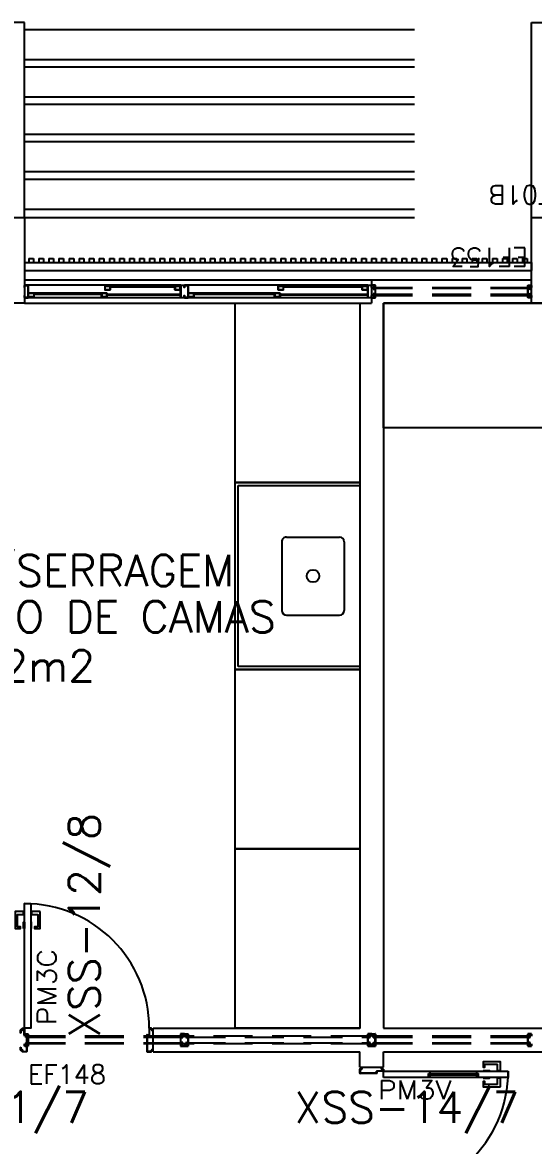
# Model space of a CAD drawing. Header units: millimetres. Extents: x 2046 to 2564, y 885 to 1120.
# Drawn here: x 2194.65 to 2197.93, y 926.3 to 933.5 of the extents above; entities that cross this region are included whole.
import ezdxf

# ---------------------------------------------------------------- set-up
doc = ezdxf.new("R2010")
doc.units = ezdxf.units.MM
doc.header["$LTSCALE"] = 10
doc.linetypes.add('HIDDEN', pattern=[0.375, 0.25, -0.125])
for name, color, linetype in [('AR-ALV', 2, 'Continuous'), ('AR-BANCADAS', 1, 'Continuous'), ('AR-BRISEPROJ', 1, 'HIDDEN'), ('AR-ESQ', 1, 'Continuous'), ('AR-ESTC', 3, 'Continuous'), ('AR-PEITORIL', 1, 'Continuous'), ('AR-PERGOLAPROJ', 1, 'HIDDEN'), ('AR-PORTA', 1, 'Continuous'), ('BC- VISTA', 1, 'Continuous'), ('BC-CUBA', 1, 'Continuous'), ('BGR- VISTA', 12, 'Continuous'), ('BR-MONTANTE', 242, 'Continuous'), ('BR-PAINEL', 1, 'Continuous'), ('coz1', 1, 'Continuous'), ('DT-ESQ-CHAPA DOBRADA-C', 1, 'Continuous'), ('DT-ESQ-CHAPA DOBRADA-V', 2, 'Continuous'), ('DT-ESQ-MARCO-V', 1, 'Continuous'), ('DT-ESQ-PERFIL CADEIRA-C', 2, 'Continuous'), ('DT-ESQ-PERFIL CADEIRA-V', 1, 'Continuous'), ('DT-ESQ-PERFIL U-C', 2, 'Continuous'), ('DT-ESQ-PERFIL U-V', 1, 'Continuous'), ('DT-ESQ-PROJ', 1, 'HIDDEN'), ('DT-ESQ-VIDRO-C', 2, 'Continuous'), ('DT-TXTESQ', 2, 'Continuous'), ('DT-TXTMOD', 1, 'Continuous'), ('ENDEREÇO', 2, 'Continuous'), ('maçaneta', 1, 'Continuous'), ('mov', 1, 'Continuous'), ('PG-PROJ', 1, 'HIDDEN'), ('PM-PERFIL U-C', 2, 'Continuous'), ('PM-TXT', 2, 'Continuous'), ('PM-VIDRO', 2, 'Continuous'), ('pm1', 2, 'Continuous'), ('pm2', 1, 'Continuous'), ('Área', 2, 'Continuous')]:
    doc.layers.add(name, color=color, linetype=linetype)
doc.styles.add('S10', font='simplex.shx', dxfattribs={"height": 0.1})
doc.styles.add('S12', font='simplex.shx', dxfattribs={"width": 1.1, "height": 0.12})
doc.styles.add('UNB-100', font='simplex.shx', dxfattribs={"height": 0.2})
doc.styles.add('UNB1-100', font='simplex.shx', dxfattribs={"height": 0.2})

# ---------------------------------------------------------------- blocks, each defined once
blk = doc.blocks.new('BCP10')
at = {"layer": 'BC- VISTA'}
blk.add_lwpolyline([(0.8, 0), (0.8, -1.15), (0, -1.15), (0, 0)], close=True, dxfattribs=at)
blk = doc.blocks.new('BCP15')
at = {"layer": 'BC- VISTA'}
blk.add_lwpolyline([(0.8, 0), (0.8, -1.725), (0, -1.725), (0, 0)], close=True, dxfattribs=at)
blk = doc.blocks.new('CUBAbnc-01P')
at = {"layer": 'coz1'}
for p, q in [((-0.25, -0.4705), (-0.25, -0.1305)), ((-0.22, -0.1005), (0.22, -0.1005)), ((0.25, -0.4705), (0.25, -0.1305)), ((-0.22, -0.5005), (0.22, -0.5005))]:
    blk.add_line(p, q, dxfattribs=at)
blk.add_circle((0, -0.3005), 0.04, dxfattribs=at)
for centre, start, end in [((-0.22, -0.1305), 90, 180), ((0.22, -0.1305), 0, 90), ((-0.22, -0.4705), 180, 270), ((0.22, -0.4705), 270, 0)]:
    blk.add_arc(centre, 0.03, start, end, dxfattribs=at)
blk = doc.blocks.new('BCP01')
at = {"layer": 'BC- VISTA'}
for p, q in [((0, -0.02), (0.78, -0.02)), ((0.78, -0.02), (0.78, -1.18)), ((0.78, -1.18), (0, -1.18))]:
    blk.add_line(p, q, dxfattribs=at)
blk.add_lwpolyline([(0.8, 0), (0.8, -1.2), (0, -1.2), (0, 0)], close=True, dxfattribs=at)
at = {"layer": 'BC-CUBA', "rotation": 90}
blk.add_blockref('CUBAbnc-01P', (0, -0.6), dxfattribs=at)
blk = doc.blocks.new('PG-MODULO3-PJ-C')
at = {"layer": 'PG-PROJ'}
for p, q in [((0.1, 1.25), (0, 1.25)), ((0, 0), (0, 1.25)), ((0.1, 0), (0.1, 1.25)), ((3.35, 1.25), (3.45, 1.25)), ((3.35, 0), (3.35, 1.25)), ((3.45, 0), (3.45, 1.25)), ((0.1, 1.2057), (3.35, 1.2057)), ((0.1, 1.0135), (3.35, 1.0135)), ((0.1, 0.9657), (3.35, 0.9657)), ((0.1, 0.7735), (3.35, 0.7735)), ((0.1, 0.7257), (3.35, 0.7257)), ((0.1, 0.5335), (3.35, 0.5335)), ((0.1, 0.4857), (3.35, 0.4857)), ((0.1, 0.2935), (3.35, 0.2935)), ((0.1, 0.2457), (3.35, 0.2457)), ((0.1, 0.0535), (3.35, 0.0535)), ((0.1, 0), (3.35, 0))]:
    blk.add_line(p, q, dxfattribs=at)
blk = doc.blocks.new('BR-MODULO9')
at = {"layer": 'BR-MONTANTE'}
for p, q in [((-3.25, 0.11), (0, 0.11)), ((-3.25, 0.11), (-3.25, 0.06)), ((0, 0.11), (0, 0.06)), ((-3.25, 0.06), (0, 0.06))]:
    blk.add_line(p, q, dxfattribs=at)
at = {"layer": 'BR-PAINEL'}
for p, q in [((-3.2227, 0.1366), (-3.1927, 0.1366)), ((-3.2227, 0.1366), (-3.2227, 0.11)), ((-3.2227, 0.11), (-3.1927, 0.11)), ((-3.1927, 0.1366), (-3.1927, 0.11)), ((-3.1581, 0.1366), (-3.1281, 0.1366)), ((-3.1581, 0.1366), (-3.1581, 0.11)), ((-3.1581, 0.11), (-3.1281, 0.11)), ((-3.1281, 0.1366), (-3.1281, 0.11)), ((-3.0935, 0.1366), (-3.0635, 0.1366)), ((-3.0935, 0.1366), (-3.0935, 0.11)), ((-3.0935, 0.11), (-3.0635, 0.11)), ((-3.0635, 0.1366), (-3.0635, 0.11)), ((-3.0289, 0.1366), (-2.9989, 0.1366)), ((-3.0289, 0.1366), (-3.0289, 0.11)), ((-3.0289, 0.11), (-2.9989, 0.11)), ((-2.9989, 0.1366), (-2.9989, 0.11)), ((-2.9643, 0.1366), (-2.9343, 0.1366)), ((-2.9643, 0.1366), (-2.9643, 0.11)), ((-2.9643, 0.11), (-2.9343, 0.11)), ((-2.9343, 0.1366), (-2.9343, 0.11)), ((-2.8997, 0.1366), (-2.8697, 0.1366)), ((-2.8997, 0.1366), (-2.8997, 0.11)), ((-2.8997, 0.11), (-2.8697, 0.11)), ((-2.8697, 0.1366), (-2.8697, 0.11)), ((-2.8351, 0.1366), (-2.8051, 0.1366)), ((-2.8351, 0.1366), (-2.8351, 0.11)), ((-2.8351, 0.11), (-2.8051, 0.11)), ((-2.8051, 0.1366), (-2.8051, 0.11)), ((-2.7705, 0.1366), (-2.7405, 0.1366)), ((-2.7705, 0.1366), (-2.7705, 0.11)), ((-2.7705, 0.11), (-2.7405, 0.11)), ((-2.7405, 0.1366), (-2.7405, 0.11)), ((-2.7059, 0.1366), (-2.6759, 0.1366)), ((-2.7059, 0.1366), (-2.7059, 0.11)), ((-2.7059, 0.11), (-2.6759, 0.11)), ((-2.6759, 0.1366), (-2.6759, 0.11)), ((-2.6413, 0.1366), (-2.6113, 0.1366)), ((-2.6413, 0.1366), (-2.6413, 0.11)), ((-2.6413, 0.11), (-2.6113, 0.11)), ((-2.6113, 0.1366), (-2.6113, 0.11)), ((-2.5767, 0.1366), (-2.5467, 0.1366)), ((-2.5767, 0.1366), (-2.5767, 0.11)), ((-2.5767, 0.11), (-2.5467, 0.11)), ((-2.5467, 0.1366), (-2.5467, 0.11)), ((-2.5121, 0.1366), (-2.4821, 0.1366)), ((-2.5121, 0.1366), (-2.5121, 0.11)), ((-2.5121, 0.11), (-2.4821, 0.11)), ((-2.4821, 0.1366), (-2.4821, 0.11)), ((-2.4475, 0.1366), (-2.4175, 0.1366)), ((-2.4475, 0.1366), (-2.4475, 0.11)), ((-2.4475, 0.11), (-2.4175, 0.11)), ((-2.4175, 0.1366), (-2.4175, 0.11)), ((-2.3829, 0.1366), (-2.3529, 0.1366)), ((-2.3829, 0.1366), (-2.3829, 0.11)), ((-2.3829, 0.11), (-2.3529, 0.11)), ((-2.3529, 0.1366), (-2.3529, 0.11)), ((-2.3183, 0.1366), (-2.2883, 0.1366)), ((-2.3183, 0.1366), (-2.3183, 0.11)), ((-2.3183, 0.11), (-2.2883, 0.11)), ((-2.2883, 0.1366), (-2.2883, 0.11)), ((-2.2537, 0.1366), (-2.2237, 0.1366)), ((-2.2537, 0.1366), (-2.2537, 0.11)), ((-2.2537, 0.11), (-2.2237, 0.11)), ((-2.2237, 0.1366), (-2.2237, 0.11)), ((-2.1891, 0.1366), (-2.1591, 0.1366)), ((-2.1891, 0.1366), (-2.1891, 0.11)), ((-2.1891, 0.11), (-2.1591, 0.11)), ((-2.1591, 0.1366), (-2.1591, 0.11)), ((-2.1245, 0.1366), (-2.0945, 0.1366)), ((-2.1245, 0.1366), (-2.1245, 0.11)), ((-2.1245, 0.11), (-2.0945, 0.11)), ((-2.0945, 0.1366), (-2.0945, 0.11)), ((-2.0599, 0.1366), (-2.0299, 0.1366)), ((-2.0599, 0.1366), (-2.0599, 0.11)), ((-2.0599, 0.11), (-2.0299, 0.11)), ((-2.0299, 0.1366), (-2.0299, 0.11)), ((-1.9953, 0.1366), (-1.9653, 0.1366)), ((-1.9953, 0.1366), (-1.9953, 0.11)), ((-1.9953, 0.11), (-1.9653, 0.11)), ((-1.9653, 0.1366), (-1.9653, 0.11)), ((-1.9307, 0.1366), (-1.9007, 0.1366)), ((-1.9307, 0.1366), (-1.9307, 0.11)), ((-1.9307, 0.11), (-1.9007, 0.11)), ((-1.9007, 0.1366), (-1.9007, 0.11)), ((-1.8661, 0.1366), (-1.8361, 0.1366)), ((-1.8661, 0.1366), (-1.8661, 0.11)), ((-1.8661, 0.11), (-1.8361, 0.11)), ((-1.8361, 0.1366), (-1.8361, 0.11)), ((-1.8015, 0.1366), (-1.7715, 0.1366)), ((-1.8015, 0.1366), (-1.8015, 0.11)), ((-1.8015, 0.11), (-1.7715, 0.11)), ((-1.7715, 0.1366), (-1.7715, 0.11)), ((-1.7369, 0.1366), (-1.7069, 0.1366)), ((-1.7369, 0.1366), (-1.7369, 0.11)), ((-1.7369, 0.11), (-1.7069, 0.11)), ((-1.7069, 0.1366), (-1.7069, 0.11)), ((-1.6723, 0.1366), (-1.6423, 0.1366)), ((-1.6723, 0.1366), (-1.6723, 0.11)), ((-1.6723, 0.11), (-1.6423, 0.11)), ((-1.6423, 0.1366), (-1.6423, 0.11)), ((-1.6077, 0.1366), (-1.5777, 0.1366)), ((-1.6077, 0.1366), (-1.6077, 0.11)), ((-1.6077, 0.11), (-1.5777, 0.11)), ((-1.5777, 0.1366), (-1.5777, 0.11)), ((-1.5431, 0.1366), (-1.5131, 0.1366)), ((-1.5431, 0.1366), (-1.5431, 0.11)), ((-1.5431, 0.11), (-1.5131, 0.11)), ((-1.5131, 0.1366), (-1.5131, 0.11)), ((-1.4785, 0.1366), (-1.4485, 0.1366)), ((-1.4785, 0.1366), (-1.4785, 0.11)), ((-1.4785, 0.11), (-1.4485, 0.11)), ((-1.4485, 0.1366), (-1.4485, 0.11)), ((-1.4139, 0.1366), (-1.3839, 0.1366)), ((-1.4139, 0.1366), (-1.4139, 0.11)), ((-1.4139, 0.11), (-1.3839, 0.11)), ((-1.3839, 0.1366), (-1.3839, 0.11)), ((-1.3493, 0.1366), (-1.3193, 0.1366)), ((-1.3493, 0.1366), (-1.3493, 0.11)), ((-1.3493, 0.11), (-1.3193, 0.11)), ((-1.3193, 0.1366), (-1.3193, 0.11)), ((-1.2847, 0.1366), (-1.2547, 0.1366)), ((-1.2847, 0.1366), (-1.2847, 0.11)), ((-1.2847, 0.11), (-1.2547, 0.11)), ((-1.2547, 0.1366), (-1.2547, 0.11)), ((-1.2201, 0.1366), (-1.1901, 0.1366)), ((-1.2201, 0.1366), (-1.2201, 0.11)), ((-1.2201, 0.11), (-1.1901, 0.11)), ((-1.1901, 0.1366), (-1.1901, 0.11)), ((-1.1555, 0.1366), (-1.1255, 0.1366)), ((-1.1555, 0.1366), (-1.1555, 0.11)), ((-1.1555, 0.11), (-1.1255, 0.11)), ((-1.1255, 0.1366), (-1.1255, 0.11)), ((-1.0909, 0.1366), (-1.0609, 0.1366)), ((-1.0909, 0.1366), (-1.0909, 0.11)), ((-1.0909, 0.11), (-1.0609, 0.11)), ((-1.0609, 0.1366), (-1.0609, 0.11)), ((-1.0263, 0.1366), (-0.9963, 0.1366)), ((-1.0263, 0.1366), (-1.0263, 0.11)), ((-1.0263, 0.11), (-0.9963, 0.11)), ((-0.9963, 0.1366), (-0.9963, 0.11)), ((-0.9617, 0.1366), (-0.9317, 0.1366)), ((-0.9617, 0.1366), (-0.9617, 0.11)), ((-0.9617, 0.11), (-0.9317, 0.11)), ((-0.9317, 0.1366), (-0.9317, 0.11)), ((-0.8971, 0.1366), (-0.8671, 0.1366)), ((-0.8971, 0.1366), (-0.8971, 0.11)), ((-0.8971, 0.11), (-0.8671, 0.11)), ((-0.8671, 0.1366), (-0.8671, 0.11)), ((-0.8325, 0.1366), (-0.8025, 0.1366)), ((-0.8325, 0.1366), (-0.8325, 0.11)), ((-0.8325, 0.11), (-0.8025, 0.11)), ((-0.8025, 0.1366), (-0.8025, 0.11)), ((-0.7679, 0.1366), (-0.7379, 0.1366)), ((-0.7679, 0.1366), (-0.7679, 0.11)), ((-0.7679, 0.11), (-0.7379, 0.11)), ((-0.7379, 0.1366), (-0.7379, 0.11)), ((-0.7033, 0.1366), (-0.6733, 0.1366)), ((-0.7033, 0.1366), (-0.7033, 0.11)), ((-0.7033, 0.11), (-0.6733, 0.11)), ((-0.6733, 0.1366), (-0.6733, 0.11)), ((-0.6387, 0.1366), (-0.6087, 0.1366)), ((-0.6387, 0.1366), (-0.6387, 0.11)), ((-0.6387, 0.11), (-0.6087, 0.11)), ((-0.6087, 0.1366), (-0.6087, 0.11)), ((-0.5741, 0.1366), (-0.5441, 0.1366)), ((-0.5741, 0.1366), (-0.5741, 0.11)), ((-0.5741, 0.11), (-0.5441, 0.11)), ((-0.5441, 0.1366), (-0.5441, 0.11)), ((-0.5095, 0.1366), (-0.4795, 0.1366)), ((-0.5095, 0.1366), (-0.5095, 0.11)), ((-0.5095, 0.11), (-0.4795, 0.11)), ((-0.4795, 0.1366), (-0.4795, 0.11)), ((-0.4449, 0.1366), (-0.4149, 0.1366)), ((-0.4449, 0.1366), (-0.4449, 0.11)), ((-0.4449, 0.11), (-0.4149, 0.11)), ((-0.4149, 0.1366), (-0.4149, 0.11)), ((-0.3803, 0.1366), (-0.3503, 0.1366)), ((-0.3803, 0.1366), (-0.3803, 0.11)), ((-0.3803, 0.11), (-0.3503, 0.11)), ((-0.3503, 0.1366), (-0.3503, 0.11)), ((-0.3157, 0.1366), (-0.2857, 0.1366)), ((-0.3157, 0.1366), (-0.3157, 0.11)), ((-0.3157, 0.11), (-0.2857, 0.11)), ((-0.2857, 0.1366), (-0.2857, 0.11)), ((-0.2511, 0.1366), (-0.2211, 0.1366)), ((-0.2511, 0.1366), (-0.2511, 0.11)), ((-0.2511, 0.11), (-0.2211, 0.11)), ((-0.2211, 0.1366), (-0.2211, 0.11)), ((-0.1865, 0.1366), (-0.1565, 0.1366)), ((-0.1865, 0.1366), (-0.1865, 0.11)), ((-0.1865, 0.11), (-0.1565, 0.11)), ((-0.1565, 0.1366), (-0.1565, 0.11)), ((-0.1219, 0.1366), (-0.0919, 0.1366)), ((-0.1219, 0.1366), (-0.1219, 0.11)), ((-0.1219, 0.11), (-0.0919, 0.11)), ((-0.0919, 0.1366), (-0.0919, 0.11)), ((-0.0573, 0.1366), (-0.0573, 0.11)), ((-0.0573, 0.1366), (-0.0273, 0.1366)), ((-0.0573, 0.11), (-0.0273, 0.11)), ((-0.0273, 0.1366), (-0.0273, 0.11))]:
    blk.add_line(p, q, dxfattribs=at)
blk = doc.blocks.new('EF153-P')
at = {"layer": 'DT-ESQ-CHAPA DOBRADA-V', "ltscale": 0.1}
for p, q in [((1.075, -0.052), (1.6365, -0.052)), ((1.075, -0.055), (1.6365, -0.055)), ((2.275, -0.052), (2.7465, -0.052)), ((2.275, -0.055), (2.7465, -0.055))]:
    blk.add_line(p, q, dxfattribs=at)
at = {"layer": 'DT-ESQ-PERFIL CADEIRA-C', "ltscale": 0.1}
for p, q in [((1.6385, -0.0635), (1.685, -0.0635)), ((2.2235, -0.0635), (2.175, -0.0635)), ((2.2235, -0.0635), (2.1885, -0.0635)), ((2.19, -0.0415), (2.2235, -0.0415)), ((2.19, -0.062), (2.19, -0.0415)), ((2.2235, -0.0415), (2.2235, -0.0635)), ((2.7485, -0.0635), (2.795, -0.0635)), ((3.2485, -0.0635), (3.2, -0.0635)), ((3.2485, -0.0635), (3.2135, -0.0635)), ((3.215, -0.062), (3.215, -0.0415)), ((3.215, -0.0415), (3.2485, -0.0415)), ((3.2485, -0.0415), (3.2485, -0.0635)), ((1.11, -0.0865), (1.0765, -0.0865)), ((1.0765, -0.0865), (1.0765, -0.1085)), ((1.0765, -0.1085), (1.1115, -0.1085)), ((1.0765, -0.1085), (1.125, -0.1085)), ((1.11, -0.107), (1.11, -0.0865)), ((1.648, -0.1085), (1.6015, -0.1085)), ((2.2765, -0.0865), (2.2765, -0.1085)), ((2.31, -0.0865), (2.2765, -0.0865)), ((2.2765, -0.1085), (2.325, -0.1085)), ((2.2765, -0.1085), (2.3115, -0.1085)), ((2.31, -0.107), (2.31, -0.0865)), ((2.758, -0.1085), (2.7115, -0.1085))]:
    blk.add_line(p, q, dxfattribs=at)
for points in [[(1.685, -0.062, -1), (1.685, -0.065), (1.6385, -0.065, -0.414214), (1.6365, -0.063), (1.6365, -0.042, -0.414214), (1.6385, -0.04), (1.67, -0.04, -0.414214), (1.6715, -0.0415), (1.6715, -0.062)], [(1.6715, -0.0635, -0.198913), (1.6704, -0.0631, -0.198913), (1.67, -0.062), (1.67, -0.0415), (1.638, -0.0415), (1.638, -0.0635)], [(2.2235, -0.04), (2.19, -0.04, 0.414214), (2.1885, -0.0415), (2.1885, -0.0535), (2.1885, -0.055), (2.1885, -0.062), (2.175, -0.062, 1), (2.175, -0.065), (2.2235, -0.065, 0.414214), (2.225, -0.0635), (2.225, -0.0415, 0.414214)], [(2.795, -0.062, -1), (2.795, -0.065), (2.7485, -0.065, -0.414214), (2.7465, -0.063), (2.7465, -0.042, -0.414214), (2.7485, -0.04), (2.78, -0.04, -0.414214), (2.7815, -0.0415), (2.7815, -0.062)], [(2.7815, -0.0635, -0.198913), (2.7804, -0.0631, -0.198913), (2.78, -0.062), (2.78, -0.0415), (2.748, -0.0415), (2.748, -0.0635)], [(3.2485, -0.04), (3.215, -0.04, 0.414214), (3.2135, -0.0415), (3.2135, -0.0535), (3.2135, -0.055), (3.2135, -0.062), (3.2, -0.062, 1), (3.2, -0.065), (3.2485, -0.065, 0.414214), (3.25, -0.0635), (3.25, -0.0415, 0.414214)], [(1.0765, -0.085), (1.11, -0.085, -0.414214), (1.1115, -0.0865), (1.1115, -0.0985), (1.1115, -0.1), (1.1115, -0.107), (1.125, -0.107, -1), (1.125, -0.11), (1.0765, -0.11, -0.414214), (1.075, -0.1085), (1.075, -0.0865, -0.414214)], [(1.6015, -0.107, 1), (1.6015, -0.11), (1.648, -0.11, 0.414214), (1.65, -0.108), (1.65, -0.087, 0.414214), (1.648, -0.085), (1.6165, -0.085, 0.414214), (1.615, -0.0865), (1.615, -0.107)], [(1.615, -0.1085, 0.198913), (1.6161, -0.1081, 0.198913), (1.6165, -0.107), (1.6165, -0.0865), (1.6485, -0.0865), (1.6485, -0.1085)], [(2.2765, -0.085), (2.31, -0.085, -0.414214), (2.3115, -0.0865), (2.3115, -0.0985), (2.3115, -0.1), (2.3115, -0.107), (2.325, -0.107, -1), (2.325, -0.11), (2.2765, -0.11, -0.414214), (2.275, -0.1085), (2.275, -0.0865, -0.414214)], [(2.7115, -0.107, 1), (2.7115, -0.11), (2.758, -0.11, 0.414214), (2.76, -0.108), (2.76, -0.087, 0.414214), (2.758, -0.085), (2.7265, -0.085, 0.414214), (2.725, -0.0865), (2.725, -0.107)], [(2.725, -0.1085, 0.198913), (2.7261, -0.1081, 0.198913), (2.7265, -0.107), (2.7265, -0.0865), (2.7585, -0.0865), (2.7585, -0.1085)]]:
    blk.add_lwpolyline(points, format="xyb", close=True, dxfattribs=at)
for centre, start, end in [((2.1885, -0.062), 270, 314.9999), ((2.1885, -0.062), 314.9999, 0), ((3.2135, -0.062), 270, 314.9999), ((3.2135, -0.062), 314.9999, 0), ((1.1115, -0.107), 180, 225.0001), ((1.1115, -0.107), 225.0001, 270), ((2.3115, -0.107), 180, 225.0001), ((2.3115, -0.107), 225.0001, 270)]:
    blk.add_arc(centre, 0.0015, start, end, dxfattribs=at)
at = {"layer": 'DT-ESQ-PERFIL CADEIRA-V', "ltscale": 0.1}
for p, q in [((1.67, -0.065), (2.175, -0.065)), ((2.78, -0.065), (3.2, -0.065)), ((1.125, -0.11), (1.6015, -0.11)), ((2.325, -0.11), (2.7115, -0.11))]:
    blk.add_line(p, q, dxfattribs=at)
at = {"layer": 'DT-ESQ-PERFIL U-C', "ltscale": 0.1}
for points in [[(1.05, -0.0365, -0.414214), (1.0515, -0.035), (1.0735, -0.035, -0.414214), (1.075, -0.0365), (1.075, -0.1135, -0.414214), (1.0735, -0.115), (1.0515, -0.115, -0.414214), (1.05, -0.1135), (1.05, -0.1), (1.0515, -0.1), (1.0515, -0.1135), (1.0735, -0.1135), (1.0735, -0.0365), (1.0515, -0.0365), (1.0515, -0.05), (1.05, -0.05)], [(2.25, -0.0365, 0.414214), (2.2485, -0.035), (2.2265, -0.035, 0.414214), (2.225, -0.0365), (2.225, -0.1135, 0.414214), (2.2265, -0.115), (2.2485, -0.115, 0.414214), (2.25, -0.1135), (2.25, -0.1), (2.2485, -0.1), (2.2485, -0.1135), (2.2265, -0.1135), (2.2265, -0.0365), (2.2485, -0.0365), (2.2485, -0.05), (2.25, -0.05)], [(2.25, -0.0365, -0.414214), (2.2515, -0.035), (2.2735, -0.035, -0.414214), (2.275, -0.0365), (2.275, -0.1135, -0.414214), (2.2735, -0.115), (2.2515, -0.115, -0.414214), (2.25, -0.1135), (2.25, -0.1), (2.2515, -0.1), (2.2515, -0.1135), (2.2735, -0.1135), (2.2735, -0.0365), (2.2515, -0.0365), (2.2515, -0.05), (2.25, -0.05)], [(3.275, -0.0365, 0.414214), (3.2735, -0.035), (3.2515, -0.035, 0.414214), (3.25, -0.0365), (3.25, -0.1135, 0.414214), (3.2515, -0.115), (3.2735, -0.115, 0.414214), (3.275, -0.1135), (3.275, -0.1), (3.2735, -0.1), (3.2735, -0.1135), (3.2515, -0.1135), (3.2515, -0.0365), (3.2735, -0.0365), (3.2735, -0.05), (3.275, -0.05)]]:
    blk.add_lwpolyline(points, format="xyb", close=True, dxfattribs=at)
at = {"layer": 'DT-ESQ-PERFIL U-V', "ltscale": 0.1}
for p, q in [((1.0735, -0.035), (2.2265, -0.035)), ((2.2735, -0.035), (3.2515, -0.035)), ((1.0735, -0.115), (2.2265, -0.115)), ((2.2735, -0.115), (3.2515, -0.115))]:
    blk.add_line(p, q, dxfattribs=at)
at = {"layer": 'DT-ESQ-PROJ', "ltscale": 0.1}
for points in [[(0.05, -0.1035), (0.05, -0.1135, -0.414214), (0.0485, -0.115), (0.0265, -0.115, -0.414214), (0.025, -0.1135), (0.025, -0.1), (0.0265, -0.1), (0.0265, -0.113, 0.414214), (0.027, -0.1135), (0.048, -0.1135, 0.414214), (0.0485, -0.113), (0.0485, -0.1035), (0.0355, -0.1035, -0.414214), (0.034, -0.102), (0.034, -0.092, -0.414214), (0.0355, -0.0905), (0.0485, -0.0905), (0.0485, -0.0595), (0.0355, -0.0595, -0.414214), (0.034, -0.058), (0.034, -0.048, -0.414214), (0.0355, -0.0465), (0.0485, -0.0465), (0.0485, -0.037, 0.414214), (0.048, -0.0365), (0.027, -0.0365, 0.414214), (0.0265, -0.037), (0.0265, -0.05), (0.025, -0.05), (0.025, -0.0365, -0.414214), (0.0265, -0.035), (0.0485, -0.035, -0.414214), (0.05, -0.0365), (0.05, -0.0465, -0.414214), (0.0485, -0.048), (0.0355, -0.048), (0.0355, -0.058), (0.0485, -0.058), (0.0485, -0.058, -0.414214), (0.05, -0.0595), (0.05, -0.0905, -0.414214), (0.0485, -0.092), (0.0485, -0.092), (0.0355, -0.092), (0.0355, -0.102), (0.0485, -0.102, -0.414214)], [(1.025, -0.1035), (1.025, -0.1135, 0.414214), (1.0265, -0.115), (1.0485, -0.115, 0.414214), (1.05, -0.1135), (1.05, -0.1), (1.0485, -0.1), (1.0485, -0.113, -0.414214), (1.048, -0.1135), (1.027, -0.1135, -0.414214), (1.0265, -0.113), (1.0265, -0.1035), (1.0395, -0.1035, 0.414214), (1.041, -0.102), (1.041, -0.092, 0.414214), (1.0395, -0.0905), (1.0265, -0.0905), (1.0265, -0.0595), (1.0395, -0.0595, 0.414214), (1.041, -0.058), (1.041, -0.048, 0.414214), (1.0395, -0.0465), (1.0265, -0.0465), (1.0265, -0.037, -0.414214), (1.027, -0.0365), (1.048, -0.0365, -0.414214), (1.0485, -0.037), (1.0485, -0.05), (1.05, -0.05), (1.05, -0.0365, 0.414214), (1.0485, -0.035), (1.0265, -0.035, 0.414214), (1.025, -0.0365), (1.025, -0.0465, 0.414214), (1.0265, -0.048), (1.0395, -0.048), (1.0395, -0.058), (1.0265, -0.058), (1.0265, -0.058, 0.414214), (1.025, -0.0595), (1.025, -0.0905, 0.414214), (1.0265, -0.092), (1.0265, -0.092), (1.0395, -0.092), (1.0395, -0.102), (1.0265, -0.102, 0.414214)]]:
    blk.add_lwpolyline(points, format="xyb", close=True, dxfattribs=at)
for points in [[(1.0375, -0.056), (1.0375, -0.05), (0.0375, -0.05), (0.0375, -0.056)], [(1.0375, -0.094), (1.0375, -0.1), (0.0375, -0.1), (0.0375, -0.094)]]:
    blk.add_lwpolyline(points, close=True, dxfattribs=at)
at = {"layer": 'DT-ESQ-VIDRO-C', "ltscale": 0.1}
for points in [[(2.186, -0.06), (2.186, -0.057), (1.674, -0.057), (1.674, -0.06)], [(3.211, -0.06), (3.211, -0.057), (2.784, -0.057), (2.784, -0.06)], [(1.1145, -0.105), (1.1145, -0.102), (1.612, -0.102), (1.612, -0.105)], [(2.3145, -0.105), (2.3145, -0.102), (2.722, -0.102), (2.722, -0.105)]]:
    blk.add_lwpolyline(points, close=True, dxfattribs=at)
at = {"layer": 'DT-TXTESQ', "ltscale": 0.1, "style": 'S12'}
blk.add_text('EF153', height=0.12, dxfattribs=at).set_placement((0.0485, -0.355))
at = {"layer": 'DT-TXTMOD', "ltscale": 0.1, "style": 'S10', "flags": 3}
for tag, p in [('M27', (0.0485, -0.255)), ('M28', (0.452, -0.255)), ('M29', (0.8556, -0.255)), ('M30', (1.2591, -0.255)), ('M31', (1.6626, -0.255)), ('M32', (2.0662, -0.255)), ('M33', (2.4697, -0.255)), ('M34', (2.8732, -0.255))]:
    blk.add_attdef(tag, p, '', height=0.1, dxfattribs=at)
blk = doc.blocks.new('EF01B-P')
at = {"layer": 'DT-ESQ-CHAPA DOBRADA-C', "ltscale": 0.1}
blk.add_line((0.1235, 0.043), (0.0265, 0.043), dxfattribs=at)
blk.add_line((0.1235, 0.043), (0.0265, 0.043), dxfattribs=at)
blk.add_lwpolyline([(0.0265, 0.0445), (0.1235, 0.0445, -1), (0.1235, 0.0415), (0.0265, 0.0415, -1)], format="xyb", close=True, dxfattribs=at)
at = {"layer": 'DT-ESQ-MARCO-V', "ltscale": 0.1}
for p, q in [((0.0235, 0.08), (0.1265, 0.08)), ((0.0235, 0), (0.1265, 0))]:
    blk.add_line(p, q, dxfattribs=at)
at = {"layer": 'DT-ESQ-PERFIL U-C', "ltscale": 0.1}
for points in [[(0.025, 0.0634), (0.025, 0.0415), (0.0385, 0.0415, -1), (0.0385, 0.0385), (0.025, 0.0385), (0.025, 0.0015, -0.414214), (0.0235, 0), (0.0015, 0, -0.414214), (0, 0.0015), (0, 0.015), (0.0015, 0.015), (0.0015, 0.0015), (0.0235, 0.0015), (0.0235, 0.0385, -0.414214), (0.025, 0.04, -0.414214), (0.0235, 0.0415), (0.0235, 0.0634), (0.0235, 0.0785), (0.0015, 0.0785), (0.0015, 0.065), (0, 0.065), (0, 0.0785, -0.414214), (0.0015, 0.08), (0.0235, 0.08, -0.414214), (0.025, 0.0785)], [(0.125, 0.0634), (0.125, 0.0415), (0.1115, 0.0415, 1), (0.1115, 0.0385), (0.125, 0.0385), (0.125, 0.0015, 0.414214), (0.1265, 0), (0.1485, 0, 0.414214), (0.15, 0.0015), (0.15, 0.015), (0.1485, 0.015), (0.1485, 0.0015), (0.1265, 0.0015), (0.1265, 0.0385, 0.414214), (0.125, 0.04, 0.414214), (0.1265, 0.0415), (0.1265, 0.0634), (0.1265, 0.0785), (0.1485, 0.0785), (0.1485, 0.065), (0.15, 0.065), (0.15, 0.0785, 0.414214), (0.1485, 0.08), (0.1265, 0.08, 0.414214), (0.125, 0.0785)]]:
    blk.add_lwpolyline(points, format="xyb", close=True, dxfattribs=at)
for points in [[(0.025, 0.04), (0.0385, 0.04)], [(0.1115, 0.04), (0.125, 0.04)]]:
    blk.add_lwpolyline(points, dxfattribs=at)
at = {"layer": 'DT-TXTESQ', "ltscale": 0.1, "style": 'S12'}
blk.add_text('EF01B', height=0.12, dxfattribs=at).set_placement((0.0192, -0.205))
at = {"layer": 'DT-TXTMOD', "ltscale": 0.1, "style": 'S10', "flags": 3}
blk.add_attdef('EF01B', (0.0207, -0.14), '', height=0.1, dxfattribs=at)
blk = doc.blocks.new('EF148-P')
at = {"layer": 'DT-ESQ-PROJ', "ltscale": 0.1}
for points in [[(0.05, 0.01), (0.05, 0, -0.414214), (0.0485, -0.0015), (0.0265, -0.0015, -0.414214), (0.025, 0), (0.025, 0.0135), (0.0265, 0.0135), (0.0265, 0.0005, 0.414214), (0.027, 0), (0.048, 0, 0.414214), (0.0485, 0.0005), (0.0485, 0.01), (0.0355, 0.01, -0.414214), (0.034, 0.0115), (0.034, 0.0215, -0.414214), (0.0355, 0.023), (0.0485, 0.023), (0.0485, 0.054), (0.0355, 0.054, -0.414214), (0.034, 0.0555), (0.034, 0.0655, -0.414214), (0.0355, 0.067), (0.0485, 0.067), (0.0485, 0.0765, 0.414214), (0.048, 0.077), (0.027, 0.077, 0.414214), (0.0265, 0.0765), (0.0265, 0.0635), (0.025, 0.0635), (0.025, 0.077, -0.414214), (0.0265, 0.0785), (0.0485, 0.0785, -0.414214), (0.05, 0.077), (0.05, 0.067, -0.414214), (0.0485, 0.0655), (0.0355, 0.0655), (0.0355, 0.0555), (0.0485, 0.0555), (0.0485, 0.0555, -0.414214), (0.05, 0.054), (0.05, 0.023, -0.414214), (0.0485, 0.0215), (0.0485, 0.0215), (0.0355, 0.0215), (0.0355, 0.0115), (0.0485, 0.0115, -0.414214)], [(1.025, 0.01), (1.025, 0, 0.414214), (1.0265, -0.0015), (1.0485, -0.0015, 0.414214), (1.05, 0), (1.05, 0.0135), (1.0485, 0.0135), (1.0485, 0.0005, -0.414214), (1.048, 0), (1.027, 0, -0.414214), (1.0265, 0.0005), (1.0265, 0.01), (1.0395, 0.01, 0.414214), (1.041, 0.0115), (1.041, 0.0215, 0.414214), (1.0395, 0.023), (1.0265, 0.023), (1.0265, 0.054), (1.0395, 0.054, 0.414214), (1.041, 0.0555), (1.041, 0.0655, 0.414214), (1.0395, 0.067), (1.0265, 0.067), (1.0265, 0.0765, -0.414214), (1.027, 0.077), (1.048, 0.077, -0.414214), (1.0485, 0.0765), (1.0485, 0.0635), (1.05, 0.0635), (1.05, 0.077, 0.414214), (1.0485, 0.0785), (1.0265, 0.0785, 0.414214), (1.025, 0.077), (1.025, 0.067, 0.414214), (1.0265, 0.0655), (1.0395, 0.0655), (1.0395, 0.0555), (1.0265, 0.0555), (1.0265, 0.0555, 0.414214), (1.025, 0.054), (1.025, 0.023, 0.414214), (1.0265, 0.0215), (1.0265, 0.0215), (1.0395, 0.0215), (1.0395, 0.0115), (1.0265, 0.0115, 0.414214)], [(1.075, 0.01), (1.075, 0, -0.414214), (1.0735, -0.0015), (1.0515, -0.0015, -0.414214), (1.05, 0), (1.05, 0.0135), (1.0515, 0.0135), (1.0515, 0.0005, 0.414214), (1.052, 0), (1.073, 0, 0.414214), (1.0735, 0.0005), (1.0735, 0.01), (1.0605, 0.01, -0.414214), (1.059, 0.0115), (1.059, 0.0215, -0.414214), (1.0605, 0.023), (1.0735, 0.023), (1.0735, 0.054), (1.0605, 0.054, -0.414214), (1.059, 0.0555), (1.059, 0.0655, -0.414214), (1.0605, 0.067), (1.0735, 0.067), (1.0735, 0.0765, 0.414214), (1.073, 0.077), (1.052, 0.077, 0.414214), (1.0515, 0.0765), (1.0515, 0.0635), (1.05, 0.0635), (1.05, 0.077, -0.414214), (1.0515, 0.0785), (1.0735, 0.0785, -0.414214), (1.075, 0.077), (1.075, 0.067, -0.414214), (1.0735, 0.0655), (1.0605, 0.0655), (1.0605, 0.0555), (1.0735, 0.0555), (1.0735, 0.0555, -0.414214), (1.075, 0.054), (1.075, 0.023, -0.414214), (1.0735, 0.0215), (1.0735, 0.0215), (1.0605, 0.0215), (1.0605, 0.0115), (1.0735, 0.0115, -0.414214)], [(2.225, 0.01), (2.225, 0, 0.414214), (2.2265, -0.0015), (2.2485, -0.0015, 0.414214), (2.25, 0), (2.25, 0.0135), (2.2485, 0.0135), (2.2485, 0.0005, -0.414214), (2.248, 0), (2.227, 0, -0.414214), (2.2265, 0.0005), (2.2265, 0.01), (2.2395, 0.01, 0.414214), (2.241, 0.0115), (2.241, 0.0215, 0.414214), (2.2395, 0.023), (2.2265, 0.023), (2.2265, 0.054), (2.2395, 0.054, 0.414214), (2.241, 0.0555), (2.241, 0.0655, 0.414214), (2.2395, 0.067), (2.2265, 0.067), (2.2265, 0.0765, -0.414214), (2.227, 0.077), (2.248, 0.077, -0.414214), (2.2485, 0.0765), (2.2485, 0.0635), (2.25, 0.0635), (2.25, 0.077, 0.414214), (2.2485, 0.0785), (2.2265, 0.0785, 0.414214), (2.225, 0.077), (2.225, 0.067, 0.414214), (2.2265, 0.0655), (2.2395, 0.0655), (2.2395, 0.0555), (2.2265, 0.0555), (2.2265, 0.0555, 0.414214), (2.225, 0.054), (2.225, 0.023, 0.414214), (2.2265, 0.0215), (2.2265, 0.0215), (2.2395, 0.0215), (2.2395, 0.0115), (2.2265, 0.0115, 0.414214)], [(2.275, 0.01), (2.275, 0, -0.414214), (2.2735, -0.0015), (2.2515, -0.0015, -0.414214), (2.25, 0), (2.25, 0.0135), (2.2515, 0.0135), (2.2515, 0.0005, 0.414214), (2.252, 0), (2.273, 0, 0.414214), (2.2735, 0.0005), (2.2735, 0.01), (2.2605, 0.01, -0.414214), (2.259, 0.0115), (2.259, 0.0215, -0.414214), (2.2605, 0.023), (2.2735, 0.023), (2.2735, 0.054), (2.2605, 0.054, -0.414214), (2.259, 0.0555), (2.259, 0.0655, -0.414214), (2.2605, 0.067), (2.2735, 0.067), (2.2735, 0.0765, 0.414214), (2.273, 0.077), (2.252, 0.077, 0.414214), (2.2515, 0.0765), (2.2515, 0.0635), (2.25, 0.0635), (2.25, 0.077, -0.414214), (2.2515, 0.0785), (2.2735, 0.0785, -0.414214), (2.275, 0.077), (2.275, 0.067, -0.414214), (2.2735, 0.0655), (2.2605, 0.0655), (2.2605, 0.0555), (2.2735, 0.0555), (2.2735, 0.0555, -0.414214), (2.275, 0.054), (2.275, 0.023, -0.414214), (2.2735, 0.0215), (2.2735, 0.0215), (2.2605, 0.0215), (2.2605, 0.0115), (2.2735, 0.0115, -0.414214)], [(3.25, 0.01), (3.25, 0, 0.414214), (3.2515, -0.0015), (3.2735, -0.0015, 0.414214), (3.275, 0), (3.275, 0.0135), (3.2735, 0.0135), (3.2735, 0.0005, -0.414214), (3.273, 0), (3.252, 0, -0.414214), (3.2515, 0.0005), (3.2515, 0.01), (3.2645, 0.01, 0.414214), (3.266, 0.0115), (3.266, 0.0215, 0.414214), (3.2645, 0.023), (3.2515, 0.023), (3.2515, 0.054), (3.2645, 0.054, 0.414214), (3.266, 0.0555), (3.266, 0.0655, 0.414214), (3.2645, 0.067), (3.2515, 0.067), (3.2515, 0.0765, -0.414214), (3.252, 0.077), (3.273, 0.077, -0.414214), (3.2735, 0.0765), (3.2735, 0.0635), (3.275, 0.0635), (3.275, 0.077, 0.414214), (3.2735, 0.0785), (3.2515, 0.0785, 0.414214), (3.25, 0.077), (3.25, 0.067, 0.414214), (3.2515, 0.0655), (3.2645, 0.0655), (3.2645, 0.0555), (3.2515, 0.0555), (3.2515, 0.0555, 0.414214), (3.25, 0.054), (3.25, 0.023, 0.414214), (3.2515, 0.0215), (3.2515, 0.0215), (3.2645, 0.0215), (3.2645, 0.0115), (3.2515, 0.0115, 0.414214)]]:
    blk.add_lwpolyline(points, format="xyb", close=True, dxfattribs=at)
for points in [[(1.0375, 0.0575), (1.0375, 0.0635), (0.0375, 0.0635), (0.0375, 0.0575)], [(1.0375, 0.0195), (1.0375, 0.0135), (0.0375, 0.0135), (0.0375, 0.0195)], [(2.2375, 0.0575), (2.2375, 0.0635), (1.0625, 0.0635), (1.0625, 0.0575)], [(2.2375, 0.0195), (2.2375, 0.0135), (1.0625, 0.0135), (1.0625, 0.0195)], [(3.2625, 0.0575), (3.2625, 0.0635), (2.2625, 0.0635), (2.2625, 0.0575)], [(3.2625, 0.0195), (3.2625, 0.0135), (2.2625, 0.0135), (2.2625, 0.0195)]]:
    blk.add_lwpolyline(points, close=True, dxfattribs=at)
at = {"layer": 'DT-TXTESQ', "ltscale": 0.1, "style": 'S12'}
blk.add_text('EF148', height=0.12, dxfattribs=at).set_placement((0.0485, -0.2415))
at = {"layer": 'DT-TXTMOD', "ltscale": 0.1, "style": 'S10', "flags": 3}
for tag, p in [('M27', (0.0485, -0.1415)), ('M28', (0.452, -0.1415)), ('M29', (0.8556, -0.1415)), ('M30', (1.2591, -0.1415)), ('M31', (1.6626, -0.1415)), ('M32', (2.0662, -0.1415)), ('M33', (2.4697, -0.1415)), ('M34', (2.8732, -0.1415))]:
    blk.add_attdef(tag, p, '', height=0.1, dxfattribs=at)
blk = doc.blocks.new('PM3V')
at = {"layer": 'maçaneta'}
for points in [[(0.02, 0.9), (-0.035, 0.9), (-0.035, 0.79), (0, 0.79), (0, 0.8), (-0.02, 0.8), (-0.02, 0.8785, -0.414214), (-0.0185, 0.88), (0.02, 0.88)], [(0.125, 0.9), (0.07, 0.9), (0.07, 0.88), (0.1085, 0.88, -0.414214), (0.11, 0.8785), (0.11, 0.8), (0.09, 0.8), (0.09, 0.79), (0.125, 0.79)]]:
    blk.add_lwpolyline(points, format="xyb", close=True, dxfattribs=at)
for points in [[(0.02, 0.79), (0.02, 0.83), (0.025, 0.83), (0.025, 0.79)], [(0.07, 0.79), (0.07, 0.83), (0.065, 0.83), (0.065, 0.79)]]:
    blk.add_lwpolyline(points, close=True, dxfattribs=at)
at = {"layer": 'mov'}
blk.add_arc((0.025, 0.15), 0.8, 356.84716, 90, dxfattribs=at)
at = {"layer": 'PM-PERFIL U-C'}
for p, q in [((0.01, 0.14), (0.01, 0.1485)), ((0.0115, 0.15), (0.0235, 0.15)), ((0.012, 0.148), (0.012, 0.1395)), ((0.023, 0.148), (0.012, 0.148)), ((0.023, 0.1085), (0.023, 0.148)), ((0.025, 0.1485), (0.025, 0.109)), ((0.825, 0.1485), (0.825, 0.109)), ((0.8385, 0.15), (0.8265, 0.15)), ((0.827, 0.148), (0.838, 0.148)), ((0.827, 0.1085), (0.827, 0.148)), ((0.838, 0.148), (0.838, 0.1395)), ((0.84, 0.14), (0.84, 0.1485)), ((0, 0.12), (0, 0.1385)), ((0.002, 0.12), (0, 0.12)), ((0.0015, 0.14), (0.01, 0.14)), ((0.002, 0.138), (0.002, 0.12)), ((0.0105, 0.138), (0.002, 0.138)), ((0.038, 0.107), (0.0245, 0.107)), ((0.0385, 0.109), (0.025, 0.109)), ((0.038, 0.107), (0.038, 0.002)), ((0.04, 0.1075), (0.04, 0.0015)), ((0.81, 0.1075), (0.81, 0.0015)), ((0.8115, 0.109), (0.825, 0.109)), ((0.812, 0.107), (0.8255, 0.107)), ((0.812, 0.107), (0.812, 0.002)), ((0.8395, 0.138), (0.848, 0.138)), ((0.8485, 0.14), (0.84, 0.14)), ((0.848, 0.138), (0.848, 0.12)), ((0.848, 0.12), (0.85, 0.12)), ((0.85, 0.12), (0.85, 0.1385)), ((0, 0.03), (0.002, 0.03)), ((0, 0.0115), (0, 0.03)), ((0.01, 0.01), (0.0015, 0.01)), ((0.002, 0.03), (0.002, 0.012)), ((0.002, 0.012), (0.0105, 0.012)), ((0.01, 0.0015), (0.01, 0.01)), ((0.0385, 0), (0.0115, 0)), ((0.012, 0.0105), (0.012, 0.002)), ((0.012, 0.002), (0.038, 0.002)), ((0.8115, 0), (0.8385, 0)), ((0.838, 0.002), (0.812, 0.002)), ((0.838, 0.0105), (0.838, 0.002)), ((0.848, 0.012), (0.8395, 0.012)), ((0.84, 0.0015), (0.84, 0.01)), ((0.84, 0.01), (0.8485, 0.01)), ((0.85, 0.03), (0.848, 0.03)), ((0.848, 0.03), (0.848, 0.012)), ((0.85, 0.0115), (0.85, 0.03))]:
    blk.add_line(p, q, dxfattribs=at)
for centre, start, end in [((0.0115, 0.1485), 90, 180), ((0.0235, 0.1485), 360, 90), ((0.8265, 0.1485), 90, 180), ((0.8385, 0.1485), 0, 90), ((0.0015, 0.1385), 90, 180), ((0.0105, 0.1395), 270, 0), ((0.0245, 0.1085), 180, 270), ((0.0385, 0.1075), 0, 90), ((0.8115, 0.1075), 90, 180), ((0.8255, 0.1085), 270, 0), ((0.8395, 0.1395), 180, 270), ((0.8485, 0.1385), 0, 90), ((0.0015, 0.0115), 180, 270), ((0.0115, 0.0015), 180, 270), ((0.0105, 0.0105), 0, 90), ((0.0385, 0.0015), 269.93864, 0), ((0.8115, 0.0015), 180, 270.06136), ((0.8395, 0.0105), 90, 180), ((0.8385, 0.0015), 270, 0), ((0.8485, 0.0115), 270, 0)]:
    blk.add_arc(centre, 0.0015, start, end, dxfattribs=at)
at = {"layer": 'PM-VIDRO'}
for p, q in [((0.04, 0.45), (0.04, 0.75)), ((0.05, 0.75), (0.05, 0.45))]:
    blk.add_line(p, q, dxfattribs=at)
at = {"layer": 'pm1'}
for p, q in [((0.025, 0.95), (0.065, 0.95)), ((0.025, 0.75), (0.025, 0.95)), ((0.065, 0.95), (0.065, 0.76)), ((0.04, 0.75), (0.025, 0.75)), ((0.065, 0.76), (0.04, 0.76)), ((0.04, 0.75), (0.04, 0.76)), ((0.05, 0.76), (0.05, 0.75)), ((0.065, 0.75), (0.05, 0.75)), ((0.065, 0.76), (0.065, 0.75)), ((0.025, 0.15), (0.025, 0.45)), ((0.04, 0.45), (0.025, 0.45)), ((0.04, 0.44), (0.04, 0.45)), ((0.065, 0.44), (0.04, 0.44)), ((0.065, 0.45), (0.05, 0.45)), ((0.05, 0.45), (0.05, 0.44)), ((0.065, 0.45), (0.065, 0.44)), ((0.065, 0.44), (0.065, 0.15)), ((0.065, 0.15), (0.025, 0.15))]:
    blk.add_line(p, q, dxfattribs=at)
at = {"layer": 'pm2'}
for p, q in [((0.025, 0.45), (0.025, 0.75)), ((0.065, 0.75), (0.065, 0.45)), ((0.025, 0.15), (0.025, 0.109)), ((0.025, 0.109), (0.035, 0.109)), ((0.8252, 0.109), (0.8152, 0.109)), ((0.8152, 0), (0.8402, 0)), ((0.8402, 0.01), (0.8502, 0.01)), ((0.8402, 0), (0.8402, 0.01))]:
    blk.add_line(p, q, dxfattribs=at)
at = {"layer": 'PM-TXT', "style": 'S12', "width": 1.1}
blk.add_attdef('PM', (0.2053, 0.1161), '', height=0.12, rotation=90, dxfattribs=at)
blk = doc.blocks.new('PM3C')
at = {"layer": 'maçaneta'}
for points in [[(0.02, 0.9), (-0.035, 0.9), (-0.035, 0.79), (0, 0.79), (0, 0.8), (-0.02, 0.8), (-0.02, 0.8785, -0.414214), (-0.0185, 0.88), (0.02, 0.88)], [(0.125, 0.9), (0.07, 0.9), (0.07, 0.88), (0.1085, 0.88, -0.414214), (0.11, 0.8785), (0.11, 0.8), (0.09, 0.8), (0.09, 0.79), (0.125, 0.79)]]:
    blk.add_lwpolyline(points, format="xyb", close=True, dxfattribs=at)
for points in [[(0.02, 0.79), (0.02, 0.83), (0.025, 0.83), (0.025, 0.79)], [(0.07, 0.79), (0.07, 0.83), (0.065, 0.83), (0.065, 0.79)]]:
    blk.add_lwpolyline(points, close=True, dxfattribs=at)
at = {"layer": 'mov'}
blk.add_arc((0.025, 0.15), 0.8, 0, 90, dxfattribs=at)
at = {"layer": 'PM-PERFIL U-C'}
for p, q in [((0.01, 0.14), (0.01, 0.1485)), ((0.0115, 0.15), (0.0235, 0.15)), ((0.012, 0.148), (0.012, 0.1395)), ((0.023, 0.148), (0.012, 0.148)), ((0.023, 0.1085), (0.023, 0.148)), ((0.025, 0.1485), (0.025, 0.109)), ((0.825, 0.1485), (0.825, 0.109)), ((0.8385, 0.15), (0.8265, 0.15)), ((0.827, 0.148), (0.838, 0.148)), ((0.827, 0.1085), (0.827, 0.148)), ((0.838, 0.148), (0.838, 0.1395)), ((0.84, 0.14), (0.84, 0.1485)), ((0, 0.12), (0, 0.1385)), ((0.002, 0.12), (0, 0.12)), ((0.0015, 0.14), (0.01, 0.14)), ((0.002, 0.138), (0.002, 0.12)), ((0.0105, 0.138), (0.002, 0.138)), ((0.038, 0.107), (0.0245, 0.107)), ((0.0385, 0.109), (0.025, 0.109)), ((0.038, 0.107), (0.038, 0.002)), ((0.04, 0.1075), (0.04, 0.0015)), ((0.81, 0.1075), (0.81, 0.0015)), ((0.8115, 0.109), (0.825, 0.109)), ((0.812, 0.107), (0.8255, 0.107)), ((0.812, 0.107), (0.812, 0.002)), ((0.8395, 0.138), (0.848, 0.138)), ((0.8485, 0.14), (0.84, 0.14)), ((0.848, 0.138), (0.848, 0.12)), ((0.848, 0.12), (0.85, 0.12)), ((0.85, 0.12), (0.85, 0.1385)), ((0, 0.03), (0.002, 0.03)), ((0, 0.0115), (0, 0.03)), ((0.01, 0.01), (0.0015, 0.01)), ((0.002, 0.03), (0.002, 0.012)), ((0.002, 0.012), (0.0105, 0.012)), ((0.01, 0.0015), (0.01, 0.01)), ((0.0385, 0), (0.0115, 0)), ((0.012, 0.0105), (0.012, 0.002)), ((0.012, 0.002), (0.038, 0.002)), ((0.8115, 0), (0.8385, 0)), ((0.838, 0.002), (0.812, 0.002)), ((0.838, 0.0105), (0.838, 0.002)), ((0.848, 0.012), (0.8395, 0.012)), ((0.84, 0.0015), (0.84, 0.01)), ((0.84, 0.01), (0.8485, 0.01)), ((0.85, 0.03), (0.848, 0.03)), ((0.848, 0.03), (0.848, 0.012)), ((0.85, 0.0115), (0.85, 0.03))]:
    blk.add_line(p, q, dxfattribs=at)
for centre, start, end in [((0.0115, 0.1485), 90, 180), ((0.0235, 0.1485), 360, 90), ((0.8265, 0.1485), 90, 180), ((0.8385, 0.1485), 0, 90), ((0.0015, 0.1385), 90, 180), ((0.0105, 0.1395), 270, 0), ((0.0245, 0.1085), 180, 270), ((0.0385, 0.1075), 0, 90), ((0.8115, 0.1075), 90, 180), ((0.8255, 0.1085), 270, 0), ((0.8395, 0.1395), 180, 270), ((0.8485, 0.1385), 0, 90), ((0.0015, 0.0115), 180, 270), ((0.0115, 0.0015), 180, 270), ((0.0105, 0.0105), 0, 90), ((0.0385, 0.0015), 269.93864, 0), ((0.8115, 0.0015), 180, 270.06136), ((0.8395, 0.0105), 90, 180), ((0.8385, 0.0015), 270, 0), ((0.8485, 0.0115), 270, 0)]:
    blk.add_arc(centre, 0.0015, start, end, dxfattribs=at)
at = {"layer": 'pm1'}
blk.add_lwpolyline([(0.065, 0.95), (0.065, 0.15), (0.025, 0.15), (0.025, 0.95)], close=True, dxfattribs=at)
at = {"layer": 'PM-TXT', "style": 'S12', "width": 1.1}
blk.add_attdef('PM', (0.2279, 0.15), '', height=0.12, rotation=90, dxfattribs=at)

msp = doc.modelspace()

# ---------------------------------------------------------------- linework, layer by layer
at = {"layer": 'AR-ALV'}
for p, q in [((2196.8884, 931.8524), (2197.9134, 931.8524)), ((2196.8884, 931.8524), (2196.8884, 931.7024)), ((2196.8134, 931.7024), (2196.8134, 927.0524)), ((2196.8134, 931.7024), (2196.8884, 931.7024)), ((2196.9634, 931.7024), (2196.9634, 927.0524)), ((2197.9134, 931.7024), (2196.9634, 931.7024)), ((2195.4884, 927.0524), (2196.8134, 927.0524)), ((2195.4884, 926.9024), (2195.4884, 927.0524)), ((2196.9634, 927.0524), (2200.6887, 927.0524)), ((2195.4884, 926.9024), (2196.8134, 926.9024)), ((2196.8134, 926.8024), (2196.8134, 926.9024)), ((2196.9634, 926.8024), (2196.9634, 926.9024)), ((2196.9634, 926.9024), (2200.6887, 926.9024)), ((2196.8134, 926.8024), (2196.9634, 926.8024))]:
    msp.add_line(p, q, dxfattribs=at)
at = {"layer": 'AR-ESTC'}
for points in [[(2194.6634, 932.2524), (2194.6634, 931.7024), (2194.3134, 931.7024), (2194.3134, 932.2524), (2194.4134, 932.2524), (2194.4134, 931.8524), (2194.5634, 931.8524), (2194.5634, 932.2524)], [(2198.2634, 932.2524), (2198.2634, 931.7024), (2197.9134, 931.7024), (2197.9134, 932.2524), (2198.0134, 932.2524), (2198.0134, 931.8524), (2198.1634, 931.8524), (2198.1634, 932.2524)]]:
    msp.add_lwpolyline(points, close=True, dxfattribs=at)
at = {"layer": 'AR-PEITORIL'}
for p, q in [((2194.6634, 931.8524), (2196.8884, 931.8524)), ((2194.6634, 931.7024), (2196.8134, 931.7024))]:
    msp.add_line(p, q, dxfattribs=at)

# ---------------------------------------------------------------- block references
at = {"layer": 'AR-BANCADAS'}
for p in [(2196.0134, 931.7024), (2196.0134, 929.3524), (2196.0134, 928.2024)]:
    msp.add_blockref('BCP10', p, dxfattribs=at)
for name, p, rotation in [('BCP15', (2196.9634, 930.9024), 90), ('BCP01', (2196.8134, 929.3524), 180)]:
    msp.add_blockref(name, p, dxfattribs=dict(at, rotation=rotation))
at = {"layer": 'AR-BRISEPROJ'}
msp.add_blockref('BR-MODULO9', (2197.9134, 931.8524), dxfattribs=at)
at = {"layer": 'AR-ESQ', "rotation": 180}
for name, p in [('EF01B-P', (2198.1634, 932.2524)), ('EF153-P', (2197.9384, 931.7024))]:
    msp.add_blockref(name, p, dxfattribs=at)
at = {"layer": 'AR-ESQ'}
msp.add_blockref('EF148-P', (2194.6384, 926.9389), dxfattribs=at)
at = {"layer": 'AR-PERGOLAPROJ'}
msp.add_blockref('PG-MODULO3-PJ-C', (2194.5634, 932.2524), dxfattribs=at)
at = {"layer": 'AR-PORTA', "rotation": 270}
msp.add_blockref('PM3V', (2196.8134, 926.8024), dxfattribs=at).add_auto_attribs({'PM': 'PM3V'})
at = {"layer": 'BGR- VISTA'}
ref = msp.add_blockref('PM3C', (2194.6384, 926.9024), dxfattribs=at)
ref.add_attrib('PM', 'PM3C', (2194.8663, 927.0738), dxfattribs={"layer": 'PM-TXT', "height": 0.12, "rotation": 90, "style": 'S12', "width": 1.1})

# ---------------------------------------------------------------- texts
at = {"layer": 'ENDEREÇO', "style": 'UNB1-100'}
msp.add_text('XSS-12/8', height=0.2, rotation=90, dxfattribs=at).set_placement((2195.1471, 926.9924))
for s, p in [('XSS-11/7', (2193.6363, 926.446)), ('XSS-14/7', (2196.3947, 926.446))]:
    msp.add_text(s, height=0.2, dxfattribs=at).set_placement(p)
at = {"layer": 'Área', "style": 'UNB-100'}
for s, p in [('RAÇÃO/SERRAGEM', (2193.5652, 929.8884)), ('PREPARO DE CAMAS', (2193.5652, 929.5915)), ('A=21,62m2', (2193.5387, 929.2766))]:
    msp.add_text(s, height=0.2, dxfattribs=at).set_placement(p)

doc.saveas('drawing.dxf')
